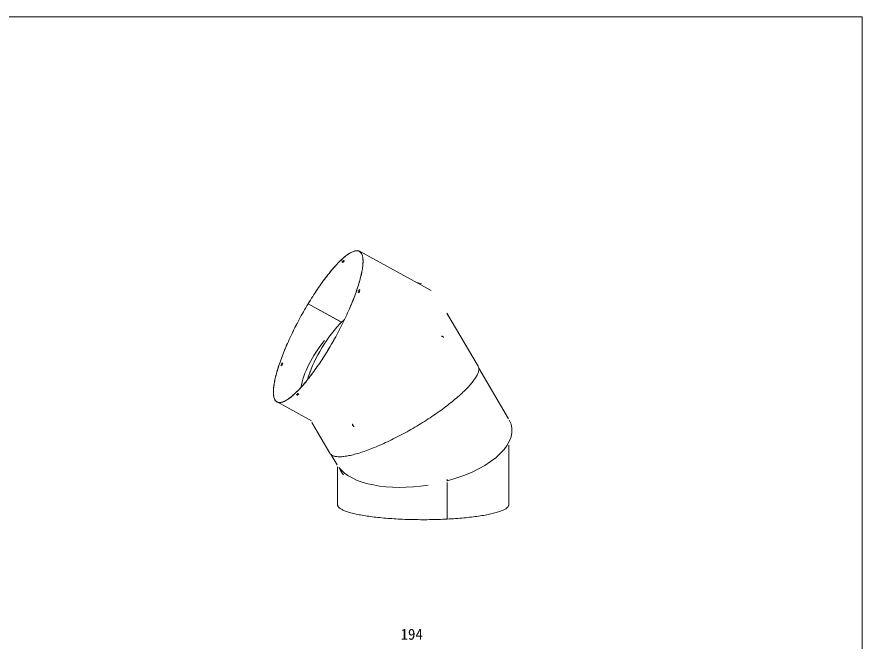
# Model space of a CAD drawing. Units: millimetres, scale not verified. Extents: x -3056 to 3056, y -2122 to 2122.
# Drawn here: x 224 to 3056, y 30 to 2122 of the extents above; entities that cross this region are included whole.
import ezdxf
from ezdxf.enums import TextEntityAlignment as Align

# ---------------------------------------------------------------- set-up
doc = ezdxf.new("R2010")
doc.units = ezdxf.units.MM
doc.header["$LTSCALE"] = 10
doc.layers.add('0-0_0', color=7, linetype='Continuous', lineweight=18)
doc.styles.add('ＭＳ ゴシック', font='')
doc.styles.get('ＭＳ ゴシック').set_extended_font_data('MS Gothic')

msp = doc.modelspace()

# ---------------------------------------------------------------- linework, layer by layer
at = {"layer": '0-0_0', "color": 6, "lineweight": 9}
for p in [(-3056.25, 2122.5), (3056.25, -2122.5)]:
    msp.add_line(p, (3056.25, 2122.5), dxfattribs=at)
at = {"layer": '0-0_0'}
for p, q in [((1612.27, 1205.38), (1371.74, 1336.89)), ((1321.36, 1304.51), (1318.32, 1306.17)), ((1313.33, 1301.43), (1316.37, 1299.77)), ((1313.58, 1301.68), (1316.48, 1300.09)), ((1316.48, 1300.09), (1316.37, 1299.77)), ((1370.44, 1198.04), (1367.4, 1199.71)), ((1370.27, 1208.07), (1373.2, 1206.47)), ((1370.35, 1208.31), (1373.39, 1206.65)), ((1373.39, 1206.65), (1373.2, 1206.47)), ((1305.4, 1102.43), (1199.45, 1160.36)), ((1199.59, 1160.59), (1305.59, 1102.64)), ((1769.36, 951.42), (1664.93, 1129.16)), ((1665.5, 1120.43), (1665.49, 1120.54)), ((1311.59, 1099.05), (1306.27, 1101.96)), ((1306.46, 1102.16), (1311.8, 1099.24)), ((1311, 1099.45), (1306.79, 1101.76)), ((1311, 1099.45), (1311.07, 1099.34)), ((1311.27, 1099.53), (1311.07, 1099.34)), ((1311.69, 1099.3), (1311.5, 1099.12)), ((1311.51, 1099.13), (1311.59, 1099.05)), ((1646.58, 1052.21), (1646.89, 1052.04)), ((1653.12, 1048.63), (1653.01, 1048.65)), ((1108.86, 954.19), (1111.9, 952.53)), ((1114.66, 960.95), (1111.72, 962.56)), ((1114.84, 961.13), (1111.81, 962.79)), ((1114.66, 960.95), (1114.84, 961.13)), ((1871.76, 774.92), (1771.45, 945.67)), ((1206.03, 932.39), (1206.02, 932.35)), ((1163.62, 854.17), (1160.59, 855.83)), ((1163.73, 854.48), (1160.84, 856.07)), ((1163.62, 854.17), (1163.73, 854.48)), ((1165.58, 860.57), (1168.61, 858.91)), ((1095.59, 831.82), (1210.77, 768.84)), ((1212.28, 763.24), (1273.03, 659.83)), ((1348.98, 757.44), (1348.67, 757.69)), ((1348.9, 757.5), (1349.07, 757.55)), ((1349.98, 753.07), (1349.84, 752.96)), ((1353.39, 749.65), (1353.26, 749.87)), ((1872.02, 487.16), (1872.02, 687.05)), ((1277.04, 655.2), (1296.71, 621.73)), ((1298.6, 614.19), (1298.6, 487.16)), ((1665.46, 572.39), (1665.39, 572.3)), ((1665.52, 567.11), (1665.52, 567)), ((1665.62, 567.02), (1665.62, 567.14)), ((1665.79, 567.07), (1665.79, 567.2)), ((1666.25, 567.37), (1667.13, 567.69)), ((1665.52, 560.42), (1665.62, 560.44)), ((1665.62, 439.48), (1665.62, 561.17)), ((1665.62, 439.48), (1665.79, 439.38))]:
    msp.add_line(p, q, dxfattribs=at)
for points in [[(1356.24, 1338.08), (1353.91, 1337.44), (1351.5, 1336.62), (1349.01, 1335.62), (1346.44, 1334.46), (1343.79, 1333.11), (1341.06, 1331.6), (1338.26, 1329.92), (1335.39, 1328.07), (1332.45, 1326.04), (1329.43, 1323.86), (1326.36, 1321.5), (1323.22, 1318.98), (1320.01, 1316.3), (1316.75, 1313.46), (1313.43, 1310.47), (1310.06, 1307.31), (1306.63, 1304), (1303.15, 1300.54), (1299.62, 1296.93), (1296.05, 1293.18), (1292.44, 1289.27), (1288.78, 1285.23), (1285.09, 1281.05), (1281.36, 1276.73), (1277.6, 1272.28), (1273.8, 1267.7), (1269.98, 1263), (1266.14, 1258.17), (1262.27, 1253.22), (1258.38, 1248.15), (1254.48, 1242.97), (1250.56, 1237.68), (1246.63, 1232.29), (1242.69, 1226.79), (1238.75, 1221.19), (1234.8, 1215.5), (1230.85, 1209.72), (1226.9, 1203.85), (1222.95, 1197.9)], [(1356.06, 1337.72), (1353.74, 1337.08), (1351.33, 1336.26), (1348.84, 1335.26), (1346.27, 1334.1), (1343.63, 1332.76), (1340.91, 1331.25), (1338.11, 1329.57), (1335.24, 1327.72), (1332.3, 1325.7), (1329.3, 1323.51), (1326.22, 1321.16), (1323.09, 1318.65), (1319.89, 1315.97), (1316.63, 1313.14), (1313.32, 1310.14), (1309.95, 1306.99), (1306.52, 1303.69), (1303.05, 1300.23), (1299.53, 1296.63), (1295.96, 1292.88), (1292.35, 1288.98), (1288.7, 1284.94), (1285.01, 1280.77), (1281.29, 1276.46), (1277.53, 1272.01), (1273.75, 1267.44), (1269.93, 1262.74), (1266.09, 1257.92), (1262.23, 1252.98), (1258.35, 1247.92), (1254.45, 1242.74), (1250.54, 1237.46), (1246.61, 1232.07), (1242.68, 1226.58), (1238.74, 1221), (1234.79, 1215.31), (1230.85, 1209.54), (1226.91, 1203.68), (1222.97, 1197.74)], [(1371.4, 1233.96), (1372.92, 1239.31), (1374.34, 1244.55), (1375.67, 1249.69), (1376.89, 1254.71), (1378.02, 1259.61), (1379.05, 1264.39), (1379.98, 1269.04), (1380.8, 1273.57), (1381.53, 1277.97), (1382.15, 1282.24), (1382.67, 1286.36), (1383.09, 1290.35), (1383.4, 1294.2), (1383.61, 1297.9), (1383.72, 1301.45), (1383.72, 1304.85), (1383.62, 1308.1), (1383.41, 1311.2), (1383.11, 1314.14), (1382.7, 1316.92), (1382.18, 1319.54), (1381.56, 1322), (1380.85, 1324.29), (1380.02, 1326.42), (1379.1, 1328.38), (1378.08, 1330.17), (1376.96, 1331.79), (1375.74, 1333.24), (1374.42, 1334.52), (1373, 1335.63), (1371.49, 1336.56), (1369.88, 1337.32), (1368.18, 1337.9), (1366.39, 1338.31), (1364.5, 1338.54), (1362.52, 1338.6), (1360.46, 1338.48), (1358.3, 1338.19), (1356.06, 1337.72)], [(1371.6, 1234.17), (1373.12, 1239.53), (1374.55, 1244.78), (1375.87, 1249.92), (1377.1, 1254.95), (1378.23, 1259.86), (1379.26, 1264.65), (1380.19, 1269.31), (1381.01, 1273.84), (1381.74, 1278.25), (1382.36, 1282.52), (1382.88, 1286.65), (1383.3, 1290.65), (1383.61, 1294.5), (1383.82, 1298.2), (1383.93, 1301.76), (1383.93, 1305.17), (1383.83, 1308.42), (1383.63, 1311.52), (1383.32, 1314.47), (1382.91, 1317.25), (1382.39, 1319.88), (1381.78, 1322.34), (1381.06, 1324.63), (1380.23, 1326.77), (1379.31, 1328.73), (1378.29, 1330.52), (1377.16, 1332.15), (1375.94, 1333.6), (1374.62, 1334.88), (1373.2, 1335.99), (1371.69, 1336.92), (1370.08, 1337.68), (1368.37, 1338.27), (1366.58, 1338.68), (1364.69, 1338.91), (1362.71, 1338.97), (1360.64, 1338.85), (1358.48, 1338.55), (1356.24, 1338.08)], [(1254.24, 986.27), (1258.14, 992.47), (1262.02, 998.73), (1265.88, 1005.05), (1269.72, 1011.43), (1273.54, 1017.86), (1277.33, 1024.33), (1281.09, 1030.84), (1284.81, 1037.4), (1288.5, 1043.98), (1292.15, 1050.59), (1295.77, 1057.23), (1299.34, 1063.88), (1302.86, 1070.55), (1306.34, 1077.22), (1309.76, 1083.91), (1313.13, 1090.59), (1316.45, 1097.27), (1319.71, 1103.94), (1322.92, 1110.59), (1326.05, 1117.23), (1329.13, 1123.84), (1332.14, 1130.43), (1335.08, 1136.99), (1337.96, 1143.51), (1340.76, 1149.99), (1343.48, 1156.42), (1346.13, 1162.8), (1348.7, 1169.13), (1351.2, 1175.4), (1353.61, 1181.61), (1355.94, 1187.75), (1358.18, 1193.82), (1360.34, 1199.81), (1362.41, 1205.73), (1364.39, 1211.56), (1366.28, 1217.3), (1368.08, 1222.95), (1369.79, 1228.5), (1371.4, 1233.96)], [(1254.27, 986.13), (1258.17, 992.34), (1262.06, 998.61), (1265.93, 1004.94), (1269.77, 1011.33), (1273.6, 1017.76), (1277.39, 1024.24), (1281.15, 1030.77), (1284.89, 1037.33), (1288.58, 1043.92), (1292.24, 1050.54), (1295.86, 1057.19), (1299.43, 1063.85), (1302.96, 1070.53), (1306.44, 1077.21), (1309.87, 1083.91), (1313.25, 1090.6), (1316.57, 1097.28), (1319.84, 1103.96), (1323.04, 1110.63), (1326.19, 1117.28), (1329.27, 1123.9), (1332.28, 1130.5), (1335.23, 1137.06), (1338.1, 1143.59), (1340.91, 1150.08), (1343.64, 1156.52), (1346.29, 1162.91), (1348.87, 1169.25), (1351.36, 1175.53), (1353.78, 1181.75), (1356.11, 1187.9), (1358.36, 1193.98), (1360.52, 1199.98), (1362.6, 1205.9), (1364.58, 1211.74), (1366.47, 1217.49), (1368.28, 1223.15), (1369.99, 1228.71), (1371.6, 1234.17)], [(1222.95, 1197.9), (1219.02, 1191.87), (1215.09, 1185.77), (1211.18, 1179.6), (1207.28, 1173.36), (1203.4, 1167.06), (1199.54, 1160.7)], [(1222.97, 1197.74), (1219.04, 1191.72), (1215.12, 1185.62), (1211.21, 1179.46), (1207.32, 1173.23), (1203.45, 1166.94), (1199.59, 1160.59), (1199.54, 1160.7)], [(1305.45, 1102.49), (1199.4, 1160.47), (1195.57, 1154.06), (1191.76, 1147.6), (1187.98, 1141.09), (1184.24, 1134.55), (1180.52, 1127.97), (1176.85, 1121.36), (1173.21, 1114.73), (1169.62, 1108.07), (1166.07, 1101.4), (1162.56, 1094.72), (1159.11, 1088.03), (1155.7, 1081.34), (1152.35, 1074.65), (1149.06, 1067.96), (1145.82, 1061.29), (1142.65, 1054.64), (1139.54, 1048), (1136.49, 1041.39), (1133.51, 1034.81), (1130.6, 1028.26), (1127.76, 1021.75), (1125, 1015.29), (1122.31, 1008.87), (1119.69, 1002.51), (1117.16, 996.2), (1114.7, 989.95), (1112.33, 983.77), (1110.04, 977.66), (1107.84, 971.62), (1105.72, 965.66), (1103.69, 959.78), (1101.76, 953.98), (1099.91, 948.28), (1098.16, 942.67), (1096.49, 937.16), (1094.93, 931.75), (1093.46, 926.45), (1092.08, 921.25)], [(1199.4, 1160.47), (1199.45, 1160.36), (1195.63, 1153.96), (1191.82, 1147.5), (1188.05, 1141.01), (1184.31, 1134.48), (1180.6, 1127.91), (1176.93, 1121.31), (1173.3, 1114.69), (1169.71, 1108.04), (1166.16, 1101.38), (1162.66, 1094.71), (1159.21, 1088.03), (1155.81, 1081.34), (1152.47, 1074.66), (1149.18, 1067.99), (1145.95, 1061.32), (1142.78, 1054.68), (1139.67, 1048.05), (1136.63, 1041.45), (1133.65, 1034.88), (1130.75, 1028.34), (1127.91, 1021.84), (1125.15, 1015.39), (1122.47, 1008.98), (1119.86, 1002.62), (1117.32, 996.32), (1114.87, 990.09), (1112.5, 983.91), (1110.22, 977.81), (1108.02, 971.78), (1105.91, 965.82), (1103.88, 959.95), (1101.94, 954.17), (1100.1, 948.47), (1098.35, 942.87), (1096.69, 937.37), (1095.13, 931.97), (1093.66, 926.67), (1092.29, 921.48)], [(1646.5, 1052), (1647.11, 1052.05), (1647.77, 1052.04), (1648.44, 1051.95), (1649.13, 1051.79), (1649.8, 1051.57), (1650.45, 1051.29), (1651.05, 1050.96), (1651.6, 1050.59), (1652.07, 1050.18), (1652.47, 1049.75), (1652.76, 1049.3), (1652.96, 1048.85), (1653.05, 1048.42)], [(1646.58, 1052.21), (1647.19, 1052.26), (1647.84, 1052.25), (1648.51, 1052.16), (1649.2, 1052.01), (1649.87, 1051.79), (1650.52, 1051.51), (1651.13, 1051.18), (1651.67, 1050.8), (1652.15, 1050.39), (1652.54, 1049.96), (1652.84, 1049.52), (1653.03, 1049.07), (1653.12, 1048.63)], [(1117.11, 832.59), (1119.64, 833.67), (1122.26, 834.93), (1124.95, 836.36), (1127.71, 837.96), (1130.55, 839.73), (1133.46, 841.67), (1136.44, 843.78), (1139.48, 846.05), (1142.59, 848.49), (1145.76, 851.1), (1149, 853.86), (1152.29, 856.78), (1155.64, 859.86), (1159.04, 863.1), (1162.5, 866.48), (1166, 870.02), (1169.55, 873.71), (1173.14, 877.54), (1176.78, 881.51), (1180.46, 885.63), (1184.17, 889.88), (1187.92, 894.27), (1191.69, 898.78), (1195.5, 903.43), (1199.33, 908.2), (1203.19, 913.09), (1207.07, 918.11), (1210.97, 923.23), (1214.88, 928.47), (1218.8, 933.81), (1222.74, 939.26), (1226.68, 944.81), (1230.63, 950.46), (1234.58, 956.19), (1238.53, 962.02), (1242.48, 967.93), (1246.42, 973.92), (1250.35, 979.99), (1254.27, 986.13)], [(1117.28, 832.95), (1119.81, 834.03), (1122.42, 835.29), (1125.1, 836.71), (1127.86, 838.31), (1130.7, 840.08), (1133.6, 842.02), (1136.57, 844.12), (1139.62, 846.4), (1142.72, 848.83), (1145.89, 851.43), (1149.12, 854.19), (1152.41, 857.11), (1155.75, 860.18), (1159.15, 863.41), (1162.6, 866.79), (1166.1, 870.33), (1169.64, 874.01), (1173.23, 877.83), (1176.86, 881.8), (1180.53, 885.91), (1184.24, 890.16), (1187.98, 894.54), (1191.75, 899.05), (1195.55, 903.69), (1199.38, 908.45), (1203.23, 913.34), (1207.11, 918.34), (1211, 923.46), (1214.9, 928.69), (1218.82, 934.03), (1222.75, 939.47), (1226.69, 945.01), (1230.63, 950.65), (1234.58, 956.38), (1238.52, 962.2), (1242.46, 968.1), (1246.4, 974.08), (1250.32, 980.14), (1254.24, 986.27)], [(1666.5, 820.35), (1671.81, 824.46), (1677.02, 828.56), (1682.13, 832.65), (1687.12, 836.71), (1692, 840.76), (1696.76, 844.77), (1701.4, 848.77), (1705.91, 852.73), (1710.3, 856.66), (1714.55, 860.55), (1718.68, 864.41), (1722.66, 868.22), (1726.51, 872), (1730.21, 875.72), (1733.77, 879.4), (1737.19, 883.03), (1740.45, 886.6), (1743.56, 890.12), (1746.52, 893.58), (1749.33, 896.98), (1751.97, 900.31), (1754.46, 903.59), (1756.79, 906.79), (1758.95, 909.92), (1760.95, 912.98), (1762.78, 915.97), (1764.44, 918.88), (1765.94, 921.71), (1767.27, 924.46), (1768.43, 927.13), (1769.42, 929.72), (1770.23, 932.22), (1770.88, 934.63), (1771.35, 936.95), (1771.65, 939.18), (1771.78, 941.33), (1771.73, 943.37), (1771.51, 945.32), (1771.11, 947.18)], [(1771.11, 947.18), (1770.55, 948.94), (1769.81, 950.59), (1769.36, 951.42)], [(1092.08, 921.25), (1090.81, 916.17), (1089.63, 911.2), (1088.55, 906.36), (1087.58, 901.63), (1086.7, 897.04), (1085.93, 892.57), (1085.25, 888.23), (1084.68, 884.03), (1084.22, 879.97), (1083.85, 876.05), (1083.59, 872.28), (1083.44, 868.65), (1083.38, 865.17), (1083.43, 861.84), (1083.59, 858.66), (1083.85, 855.64), (1084.21, 852.78), (1084.67, 850.08), (1085.24, 847.54), (1085.91, 845.16), (1086.69, 842.95), (1087.56, 840.91), (1088.54, 839.03), (1089.61, 837.33), (1090.79, 835.79), (1092.06, 834.43), (1093.43, 833.23), (1094.9, 832.22), (1096.46, 831.37), (1098.12, 830.7), (1099.88, 830.21), (1101.72, 829.89), (1103.66, 829.75), (1105.68, 829.78), (1107.8, 829.99), (1110, 830.38), (1112.29, 830.94), (1114.66, 831.68), (1117.11, 832.59)], [(1092.29, 921.48), (1091.01, 916.41), (1089.84, 911.45), (1088.76, 906.61), (1087.79, 901.89), (1086.91, 897.3), (1086.14, 892.84), (1085.47, 888.51), (1084.9, 884.32), (1084.43, 880.26), (1084.07, 876.35), (1083.81, 872.58), (1083.65, 868.95), (1083.6, 865.48), (1083.65, 862.15), (1083.8, 858.98), (1084.06, 855.97), (1084.42, 853.11), (1084.89, 850.41), (1085.45, 847.88), (1086.12, 845.5), (1086.9, 843.3), (1087.77, 841.26), (1088.74, 839.38), (1089.82, 837.68), (1090.99, 836.14), (1092.26, 834.78), (1093.63, 833.59), (1095.1, 832.58), (1096.66, 831.73), (1098.32, 831.07), (1100.07, 830.57), (1101.91, 830.26), (1103.84, 830.11), (1105.87, 830.15), (1107.98, 830.36), (1110.18, 830.74), (1112.46, 831.3), (1114.83, 832.04), (1117.28, 832.95)], [(1422.09, 679.36), (1428.18, 681.87), (1434.32, 684.47), (1440.53, 687.15), (1446.79, 689.91), (1453.11, 692.75), (1459.47, 695.67), (1465.87, 698.67), (1472.32, 701.74), (1478.79, 704.88), (1485.3, 708.09), (1491.83, 711.37), (1498.38, 714.72), (1504.95, 718.12), (1511.53, 721.59), (1518.11, 725.12), (1524.7, 728.7), (1531.28, 732.33), (1537.86, 736.02), (1544.42, 739.75), (1550.97, 743.53), (1557.5, 747.35), (1564.01, 751.21), (1570.48, 755.11), (1576.92, 759.04), (1583.32, 763.01), (1589.68, 767), (1595.99, 771.03), (1602.25, 775.07), (1608.46, 779.14), (1614.6, 783.23), (1620.68, 787.33), (1626.69, 791.44), (1632.63, 795.56), (1638.49, 799.7), (1644.27, 803.83), (1649.96, 807.97), (1655.57, 812.1), (1661.08, 816.23), (1666.5, 820.35)], [(1348.67, 757.69), (1348.6, 757.02), (1348.61, 756.32), (1348.68, 755.59), (1348.83, 754.84), (1349.04, 754.1), (1349.32, 753.37), (1349.65, 752.68), (1350.03, 752.02), (1350.46, 751.43), (1350.92, 750.91), (1351.4, 750.46), (1351.9, 750.11), (1352.41, 749.86), (1352.91, 749.7), (1353.39, 749.65)], [(1349.08, 757.84), (1349.02, 757.18), (1349.02, 756.47), (1349.1, 755.74), (1349.25, 755), (1349.46, 754.25), (1349.74, 753.53), (1350.07, 752.83), (1350.45, 752.18), (1350.88, 751.59), (1351.34, 751.06), (1351.82, 750.62), (1352.32, 750.27), (1352.83, 750.01), (1353.32, 749.86), (1353.81, 749.81)], [(1273.03, 659.83), (1274.03, 658.33), (1275.2, 656.93), (1276.53, 655.63), (1278.04, 654.43), (1279.72, 653.34), (1281.56, 652.35), (1283.57, 651.47), (1285.74, 650.69), (1288.08, 650.03), (1290.58, 649.46), (1293.23, 649.01), (1296.05, 648.67), (1299.02, 648.43), (1302.14, 648.3), (1305.41, 648.28), (1308.84, 648.37), (1312.41, 648.57), (1316.12, 648.88), (1319.97, 649.29), (1323.97, 649.82), (1328.1, 650.45), (1332.36, 651.18), (1336.76, 652.03), (1341.28, 652.98), (1345.93, 654.04), (1350.7, 655.2), (1355.58, 656.46), (1360.58, 657.83), (1365.69, 659.3), (1370.91, 660.87), (1376.23, 662.54), (1381.65, 664.31), (1387.17, 666.18), (1392.78, 668.14), (1398.48, 670.2), (1404.27, 672.36), (1410.13, 674.6), (1416.08, 676.94), (1422.09, 679.36)], [(1666.01, 567.28), (1666.07, 567.32), (1666.17, 567.49), (1666.22, 567.76), (1666.23, 568.13), (1666.2, 568.58), (1666.13, 569.1), (1666.01, 569.68), (1665.85, 570.31), (1665.66, 570.96), (1665.44, 571.63), (1665.2, 572.3)], [(1666.1, 567.36), (1666.12, 567.36), (1666.28, 567.38), (1666.4, 567.51), (1666.47, 567.76), (1666.5, 568.11), (1666.48, 568.55), (1666.41, 569.08), (1666.3, 569.68), (1666.14, 570.32), (1665.95, 571), (1665.72, 571.7), (1665.46, 572.39)], [(1665.52, 561.68), (1665.52, 439.37), (1658.26, 439.02), (1650.95, 438.7), (1643.59, 438.42), (1636.19, 438.17), (1628.76, 437.95), (1621.3, 437.77), (1613.81, 437.62), (1606.3, 437.51), (1598.78, 437.43), (1591.24, 437.39), (1583.71, 437.38), (1576.17, 437.4), (1568.65, 437.46), (1561.13, 437.55), (1553.63, 437.68), (1546.15, 437.84), (1538.7, 438.04), (1531.28, 438.27), (1523.9, 438.53), (1516.56, 438.83), (1509.27, 439.16), (1502.03, 439.52), (1494.85, 439.92), (1487.73, 440.35), (1480.67, 440.81), (1473.69, 441.3), (1466.79, 441.83), (1459.97, 442.39), (1453.24, 442.97), (1446.59, 443.59), (1440.05, 444.24), (1433.6, 444.92), (1427.26, 445.62), (1421.03, 446.36), (1414.91, 447.12), (1408.91, 447.92), (1403.03, 448.73), (1397.27, 449.58)], [(1734.52, 444.65), (1728.04, 443.98), (1721.45, 443.35), (1714.78, 442.74), (1708.01, 442.17), (1701.15, 441.62), (1694.22, 441.11), (1687.21, 440.63), (1680.13, 440.18), (1672.99, 439.76), (1665.79, 439.38), (1665.79, 561.7)], [(1397.27, 449.58), (1391.65, 450.45), (1386.16, 451.35), (1380.81, 452.27), (1375.6, 453.21), (1370.53, 454.18), (1365.61, 455.17), (1360.85, 456.19), (1356.24, 457.22), (1351.78, 458.28), (1347.49, 459.35), (1343.37, 460.45), (1339.41, 461.56), (1335.62, 462.69), (1332, 463.84), (1328.56, 465.01), (1325.29, 466.19), (1322.21, 467.38), (1319.3, 468.59), (1316.58, 469.81), (1314.05, 471.04), (1311.7, 472.28), (1309.54, 473.54), (1307.58, 474.8), (1305.8, 476.07), (1304.22, 477.35), (1302.83, 478.64), (1301.64, 479.93), (1300.64, 481.23), (1299.84, 482.53), (1299.24, 483.83), (1298.83, 485.14), (1298.63, 486.45), (1298.6, 487.16)], [(1872.02, 487.16), (1871.93, 485.94), (1871.65, 484.63), (1871.16, 483.33), (1870.48, 482.02), (1869.61, 480.72), (1868.54, 479.43), (1867.27, 478.14), (1865.8, 476.85), (1864.15, 475.58), (1862.3, 474.31), (1860.25, 473.05), (1858.02, 471.8), (1855.6, 470.56), (1853, 469.33), (1850.21, 468.12), (1847.23, 466.91), (1844.08, 465.73), (1840.74, 464.55), (1837.23, 463.39), (1833.55, 462.25), (1829.69, 461.13), (1825.67, 460.02), (1821.48, 458.93), (1817.12, 457.87), (1812.61, 456.82), (1807.94, 455.79), (1803.11, 454.79), (1798.14, 453.8), (1793.01, 452.84), (1787.75, 451.91), (1782.34, 451), (1776.8, 450.11), (1771.12, 449.25), (1765.32, 448.41), (1759.39, 447.61), (1753.35, 446.82), (1747.18, 446.07), (1740.91, 445.35), (1734.52, 444.65)]]:
    msp.add_lwpolyline(points, dxfattribs=at)
for centre, radius, start, end in [((1516.4, 1092.59), 291.29, 132.84315, 134.19692), ((1519.44, 1090.93), 291.29, 132.84316, 134.19692), ((1520.08, 1090.7), 292.05, 132.91455, 134.19613), ((732.13, 1422.28), 673.13, 340.69198, 341.46596), ((736.04, 1420.08), 672.01, 340.71222, 341.46651), ((735.15, 1420.62), 673.15, 340.69199, 341.46595), ((1746.18, 740.53), 672.18, 160.69149, 161.46657), ((1750.38, 738.23), 673.61, 160.69211, 161.44457), ((1749.09, 738.91), 672.05, 160.69142, 161.46664), ((962.27, 1069.66), 291.64, 312.84416, 314.1963), ((965.24, 1068.07), 291.73, 312.84446, 314.19617), ((966.03, 1067.66), 290.74, 312.84287, 314.13071), ((1356.27, 756.47), 7.35, 172.44144, 233.50703), ((1657.89, 568.58), 8.37, 356.00548, 26.37464)]:
    msp.add_arc(centre, radius, start, end, dxfattribs=at)
for centre, major_axis, ratio, start_param, end_param in [((1416.01, 984.66), (195.24, 226.47), 0.517339, 0.2276651, 0.3184095), ((1416.01, 984.66), (219.05, 202.96), 0.518658, 1.5209517, 1.5659941), ((1416.01, 984.66), (195.24, 226.47), 0.517339, 1.5337492, 2.3108234), ((1416.01, 984.66), (219.05, 202.96), 0.518658, 1.5669479, 1.5941155), ((1416.01, 984.66), (219.05, 202.96), 0.518658, 1.8498542, 2.5456221), ((1585.31, 696.5), (296.9, 51.84), 0.476846, 4.9068165, 6.4515153), ((1585.31, 696.5), (296.27, 51.73), 0.476846, 2.4022771, 2.4029791), ((1585.31, 696.5), (296.9, 51.84), 0.476846, 3.3862497, 4.6847114), ((1585.31, 696.5), (283.42, 78.42), 0.498772, 3.19777, 3.3709365), ((1585.31, 696.5), (296.9, 51.84), 0.476846, 4.9038456, 4.9043348)]:
    msp.add_ellipse(centre, major_axis=major_axis, ratio=ratio, start_param=start_param, end_param=end_param, dxfattribs=at)

# ---------------------------------------------------------------- texts
at = {"layer": '0-0_0', "style": 'ＭＳ ゴシック'}
msp.add_text('194', height=36.66, dxfattribs=at).set_placement((1509.52, 23.93), align=Align.BOTTOM_LEFT)

doc.saveas('drawing.dxf')
